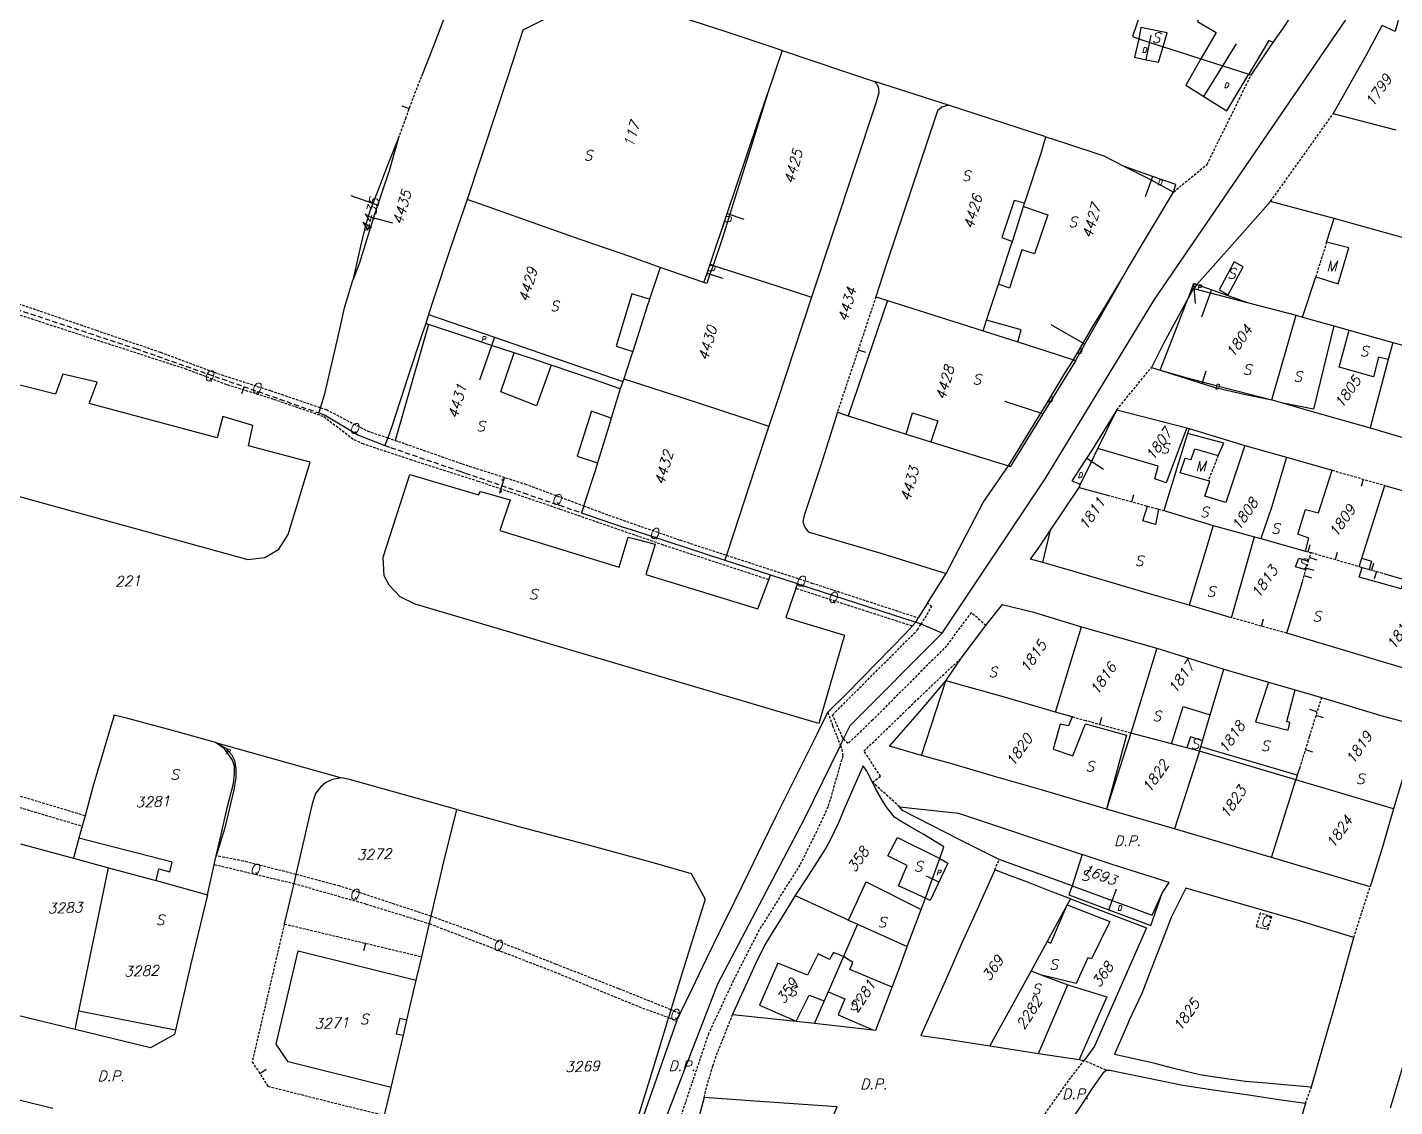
# Model space of a CAD drawing. Extents: x -334462 to -332769, y -29481 to -26664.
# Drawn here: x -333851.5 to -333717.1, y -28616.8 to -28510.7 of the extents above; entities that cross this region are included whole.
import ezdxf
from ezdxf.enums import TextEntityAlignment as Align

# ---------------------------------------------------------------- set-up
doc = ezdxf.new("R2010")
doc.units = 0
doc.header["$MEASUREMENT"] = 0
doc.linetypes.add('DASHED', pattern=[0.75, 0.5, -0.25])
doc.linetypes.add('HIDDEN', pattern=[0.375, 0.25, -0.125])
for name, color, linetype in [('17', 7, 'CONTINUOUS'), ('18', 7, 'CONTINUOUS'), ('19', 7, 'CONTINUOUS'), ('20', 7, 'CONTINUOUS'), ('DP$DIVIDING$LINE', 7, 'CONTINUOUS'), ('EASEMENT$BOUNDA$', 7, 'CONTINUOUS'), ('ENC$$ST$$A$$TEXT', 7, 'CONTINUOUS'), ('ENCRO$$AREA$TEXT', 7, 'CONTINUOUS'), ('ENCROACHED$WALL', 7, 'CONTINUOUS'), ('MAP$SHEET$BOUND$', 7, 'CONTINUOUS'), ('OUTER$FRAME', 7, 'CONTINUOUS'), ('PARCEL$BOUNDARY', 7, 'CONTINUOUS'), ('PARCEL$NUMBER', 7, 'CONTINUOUS'), ('SECTION$$A$', 7, 'CONTINUOUS'), ('STRUC$$FOOTPRINT', 7, 'CONTINUOUS')]:
    doc.layers.add(name, color=color, linetype=linetype)
doc.styles.add('ITALICT', font='ITALICT', dxfattribs={"height": 0.2})

# ---------------------------------------------------------------- blocks, each defined once
blk = doc.blocks.new('HOOK')
at = {"layer": '19', "color": 7, "linetype": 'Continuous'}
for p, q in [((0, 0.75), (-0.17, 0.5)), ((0, 0), (0, 0.75)), ((0, -0.75), (0, 0)), ((0.17, -0.5), (0, -0.75))]:
    blk.add_line(p, q, dxfattribs=at)

msp = doc.modelspace()

# ---------------------------------------------------------------- linework, layer by layer
at = {"layer": '17', "color": 5, "linetype": 'Continuous'}
for p, q in [((-333830.21, -28546.05), (-333830.46, -28546.76)), ((-333719.36, -28564.08), (-333719.15, -28563.36)), ((-333718.9, -28564.21), (-333719.11, -28564.93))]:
    msp.add_line(p, q, dxfattribs=at)
at = {"layer": '17', "color": 1, "linetype": 'Continuous'}
for p, q in [((-333722.92, -28563.05), (-333722.72, -28562.33)), ((-333746.09, -28579.27), (-333745.89, -28578.54))]:
    msp.add_line(p, q, dxfattribs=at)
at = {"layer": '18', "color": 1, "linetype": 'Continuous'}
for p, q in [((-333813.96, -28518.73), (-333814.67, -28518.48)), ((-333769.84, -28542.43), (-333769.13, -28542.67)), ((-333720.2, -28555.15), (-333720.41, -28555.87)), ((-333742.94, -28557.37), (-333742.74, -28556.65)), ((-333725.6, -28562.28), (-333725.4, -28561.56)), ((-333725.46, -28562.85), (-333724.74, -28563.06)), ((-333726, -28564.62), (-333725.28, -28564.84)), ((-333725.77, -28563.88), (-333725.05, -28564.1)), ((-333730.21, -28569.59), (-333730.01, -28568.87)), ((-333724.74, -28578), (-333725.45, -28577.78)), ((-333724.84, -28578.35), (-333724.13, -28578.57)), ((-333725.89, -28581.71), (-333725.17, -28581.93)), ((-333818.28, -28600.76), (-333818.46, -28601.49)), ((-333828.67, -28613.56), (-333828.04, -28613.15))]:
    msp.add_line(p, q, dxfattribs=at)
at = {"layer": 'DP$DIVIDING$LINE', "color": 30, "linetype": 'HIDDEN'}
for p, q in [((-333729.3, -28527.84), (-333723.14, -28519.22)), ((-333744.41, -28548.32), (-333741.02, -28544.17)), ((-333765.78, -28587.34), (-333768.43, -28584.94)), ((-333756.41, -28593.53), (-333755.98, -28592.52)), ((-333721.13, -28600.19), (-333719.51, -28595.2)), ((-333725.88, -28616.49), (-333725.27, -28614.87))]:
    msp.add_line(p, q, dxfattribs=at)
at = {"layer": 'DP$DIVIDING$LINE', "color": 2, "linetype": 'HIDDEN'}
msp.add_line((-333745.48, -28613.24), (-333747.62, -28612.28), dxfattribs=at)
at = {"layer": 'DP$DIVIDING$LINE', "color": 30, "linetype": 'HIDDEN'}
msp.add_lwpolyline([(-333738.85, -28526.92), (-333735.55, -28524.21), (-333731.21, -28515.42)], dxfattribs=at)
at = {"layer": 'DP$DIVIDING$LINE', "color": 2, "linetype": 'HIDDEN'}
for points in [[(-333763.66, -28569.4), (-333762.61, -28567.67), (-333763.03, -28567.33)], [(-333757.28, -28569.53), (-333758.73, -28568.26), (-333760.08, -28570.05), (-333761.15, -28571.53), (-333768.41, -28578.8), (-333769.51, -28579.86), (-333770.84, -28581.14), (-333771.27, -28580.66)], [(-333771.27, -28580.66), (-333771.37, -28580.55), (-333772.36, -28578.35), (-333772.09, -28578.04), (-333764, -28569.96), (-333763.66, -28569.4)], [(-333768.43, -28584.94), (-333767.64, -28584.35), (-333769.27, -28581.87), (-333764.89, -28577.62), (-333764.31, -28577.05), (-333759.72, -28572.73)], [(-333772.83, -28578.05), (-333772.35, -28579.37), (-333771.59, -28581.31)], [(-333771.59, -28581.31), (-333771.44, -28581.69), (-333771.37, -28582.24), (-333771.36, -28582.35), (-333772.81, -28587.36), (-333774.09, -28590.1), (-333775.58, -28593.08), (-333779.57, -28599.45), (-333782.11, -28604.42), (-333784.55, -28609.64), (-333786.71, -28616.06), (-333790.51, -28627.33), (-333791.71, -28630.93), (-333794.53, -28638.26), (-333795.93, -28640.87), (-333798.15, -28643.6), (-333801.29, -28647.24), (-333802.51, -28648.81), (-333803.94, -28651.26), (-333806.38, -28657.39), (-333808.88, -28662.52), (-333812.71, -28669.02), (-333815.41, -28673.7)], [(-333784.98, -28615.91), (-333784.72, -28614.82), (-333784.12, -28612.8), (-333783.76, -28611.73), (-333783.08, -28610.05), (-333782.19, -28607.77)], [(-333752.84, -28619.34), (-333751.47, -28617.51), (-333750.18, -28615.7), (-333748.91, -28613.92), (-333747.62, -28612.28)]]:
    msp.add_lwpolyline(points, dxfattribs=at)
at = {"layer": 'EASEMENT$BOUNDA$', "color": 3, "linetype": 'HIDDEN'}
for p, q in [((-333723.79, -28531.84), (-333724.87, -28535.25)), ((-333816.09, -28551.08), (-333815.34, -28551.34)), ((-333734.45, -28552.81), (-333735.43, -28555.3)), ((-333833.14, -28593.01), (-333825.33, -28594.88)), ((-333729.19, -28598.17), (-333730.33, -28597.79)), ((-333788.48, -28608.04), (-333787.71, -28608.44)), ((-333787.37, -28607.7), (-333788.25, -28607.29))]:
    msp.add_line(p, q, dxfattribs=at)
for points in [[(-333778.63, -28565.03), (-333788.97, -28561.63), (-333799.16, -28558.1), (-333807.17, -28555.37), (-333813.71, -28553.28), (-333818.47, -28551.7), (-333819.48, -28551.23), (-333822.42, -28548.99), (-333827.31, -28547.3), (-333831.91, -28545.86), (-333835.83, -28544.36), (-333849.46, -28539.94), (-333868.77, -28533.63), (-333875.18, -28531.55), (-333881.42, -28529.03), (-333884.04, -28527.84), (-333889, -28525.28), (-333896.42, -28521.33)], [(-333896.07, -28520.84), (-333885.36, -28526.38), (-333881.68, -28528.18), (-333874.84, -28530.97), (-333868.01, -28532.98), (-333856.28, -28536.57), (-333844.72, -28540.51), (-333838.43, -28542.67), (-333832.83, -28544.75), (-333827.61, -28546.44), (-333822.7, -28548.12)], [(-333822.7, -28548.12), (-333822.12, -28548.31), (-333818.09, -28550.4), (-333816.09, -28551.08)], [(-333815.34, -28551.34), (-333815.07, -28551.43), (-333808.78, -28553.63), (-333802.61, -28555.61), (-333796.82, -28557.77)], [(-333796.82, -28557.77), (-333794.38, -28558.68), (-333787.38, -28561.12), (-333782.78, -28562.62)], [(-333845.84, -28588.23), (-333858.29, -28584.48), (-333865.05, -28582.46), (-333877.63, -28578.47), (-333891.87, -28574.09), (-333900.12, -28571.53), (-333905.3, -28569.51), (-333916.71, -28565.1), (-333921.74, -28563.27), (-333921.89, -28562.88)], [(-333782.78, -28562.62), (-333774.39, -28565.35), (-333763.94, -28568.77)], [(-333922.86, -28564.4), (-333916.33, -28567.02), (-333899.61, -28573.24), (-333889.98, -28576.28), (-333872.02, -28581.52), (-333855.86, -28586.34), (-333846.12, -28589.24)], [(-333764.53, -28569.58), (-333768.86, -28568.19), (-333775.96, -28565.89)], [(-333825.12, -28593.99), (-333830.27, -28592.69), (-333832.94, -28592.17)], [(-333811.81, -28598.11), (-333820.83, -28595.13), (-333825.12, -28593.99)], [(-333825.33, -28594.88), (-333818.23, -28596.9), (-333811.98, -28598.83)], [(-333788.25, -28607.29), (-333793.37, -28605.23), (-333799.54, -28602.83), (-333807.35, -28599.73), (-333811.81, -28598.11)], [(-333730.33, -28597.79), (-333730.71, -28599.1), (-333729.57, -28599.4), (-333729.19, -28598.17)], [(-333811.98, -28598.83), (-333799.72, -28603.57), (-333791.05, -28607.13), (-333788.48, -28608.04)]]:
    msp.add_lwpolyline(points, dxfattribs=at)
at = {"layer": 'ENC$$ST$$A$$TEXT', "color": 1, "linetype": 'Continuous'}
for p, q in [((-333741.54, -28513.92), (-333741.03, -28511.51)), ((-333735.88, -28517.52), (-333732.66, -28512.37)), ((-333740.91, -28525.38), (-333741.63, -28527.4)), ((-333736.87, -28535.9), (-333736.73, -28537.89)), ((-333735.1, -28536.51), (-333736.08, -28539.23)), ((-333747.57, -28541.87), (-333750.86, -28539.99)), ((-333805.6, -28541.2), (-333807.05, -28545.42)), ((-333736.03, -28545.73), (-333735.63, -28544.48)), ((-333751.7, -28548.72), (-333755.43, -28547.51)), ((-333761.91, -28594.74), (-333763.13, -28594.16)), ((-333745.21, -28597.47), (-333744.45, -28595.4))]:
    msp.add_line(p, q, dxfattribs=at)
at = {"layer": 'ENCRO$$AREA$TEXT', "color": 5, "linetype": 'Continuous'}
for p, q in [((-333817.08, -28528.21), (-333819.68, -28527.28)), ((-333782.71, -28529.03), (-333781.07, -28529.58)), ((-333784.7, -28534.91), (-333783.17, -28535.4)), ((-333747.38, -28553.07), (-333745.74, -28554.15))]:
    msp.add_line(p, q, dxfattribs=at)
at = {"layer": 'ENCROACHED$WALL', "color": 5, "linetype": 'Continuous'}
msp.add_line((-333784.1, -28534.13), (-333784.4, -28534.02), dxfattribs=at)
for points in [[(-333744.41, -28548.32), (-333746.97, -28552.45), (-333747.5, -28553.26), (-333748.85, -28555.32), (-333747.98, -28555.64)], [(-333833, -28581.04), (-333832, -28581.58), (-333831.44, -28582.22), (-333831.15, -28582.81), (-333831.01, -28583.6), (-333831.01, -28584.5), (-333831.21, -28585.67), (-333832.11, -28589.4), (-333832.94, -28592.17)]]:
    msp.add_lwpolyline(points, dxfattribs=at)
at = {"layer": 'MAP$SHEET$BOUND$', "color": 6, "linetype": 'Continuous'}
for p, q in [((-333763.66, -28569.4), (-333764.17, -28569.19)), ((-333761.59, -28570.27), (-333763.66, -28569.4)), ((-333771.59, -28581.31), (-333771.27, -28580.66))]:
    msp.add_line(p, q, dxfattribs=at)
for points in [[(-333761.59, -28570.27), (-333751.45, -28555.11), (-333740.7, -28537.48), (-333715.03, -28499.92), (-333686.12, -28461.22), (-333669.68, -28442.41)], [(-333771.27, -28580.66), (-333770.64, -28579.37), (-333761.59, -28570.27)], [(-333816.68, -28673.22), (-333808.62, -28659.32), (-333804.4, -28650.04), (-333796.25, -28638.06), (-333788.93, -28618.49), (-333783.63, -28604.76), (-333775.12, -28588.54), (-333771.59, -28581.31)]]:
    msp.add_lwpolyline(points, dxfattribs=at)
at = {"layer": 'OUTER$FRAME', "color": 2, "linetype": 'Continuous'}
msp.add_line((-333817.85, -28529.35), (-333815.63, -28529.96), dxfattribs=at)
at = {"layer": 'PARCEL$BOUNDARY', "color": 7, "linetype": 'Continuous'}
for p, q in [((-333777.32, -28513.01), (-333778.74, -28517.27)), ((-333731.44, -28515.34), (-333731.21, -28515.42)), ((-333760.95, -28518.38), (-333768.25, -28516.05)), ((-333751.41, -28521.51), (-333760.95, -28518.38)), ((-333716.97, -28520.85), (-333723.14, -28519.22)), ((-333754.68, -28531.77), (-333753.59, -28528.36)), ((-333753.59, -28528.36), (-333753.48, -28528.03)), ((-333723.05, -28529.54), (-333729.3, -28527.84)), ((-333789.31, -28534.34), (-333790.34, -28537.46)), ((-333785, -28535.81), (-333789.31, -28534.34)), ((-333736.89, -28536.39), (-333737.41, -28537.35)), ((-333736.55, -28536), (-333736.89, -28536.39)), ((-333736.89, -28536.39), (-333731.47, -28537.81)), ((-333768.1, -28537.22), (-333766.95, -28537.59)), ((-333731.47, -28537.81), (-333726.8, -28539.03)), ((-333812.07, -28538.97), (-333812.35, -28539.86)), ((-333757.57, -28540.56), (-333757.22, -28539.53)), ((-333729.18, -28547.35), (-333726.8, -28539.03)), ((-333726.8, -28539.03), (-333726.15, -28539.22)), ((-333726.15, -28539.22), (-333723.1, -28540.08)), ((-333812.07, -28539.95), (-333812.35, -28539.86)), ((-333757.57, -28540.56), (-333754.14, -28541.65)), ((-333723.1, -28540.08), (-333721.58, -28540.51)), ((-333721.58, -28540.51), (-333717.3, -28541.72)), ((-333717.3, -28541.72), (-333717.74, -28543.37)), ((-333717.74, -28543.37), (-333719.52, -28550.1)), ((-333741.02, -28544.17), (-333740.16, -28544.42)), ((-333793.24, -28546.28), (-333794.11, -28549.16)), ((-333792.99, -28545.54), (-333793.24, -28546.28)), ((-333792.89, -28545.27), (-333792.99, -28545.54)), ((-333729.18, -28547.35), (-333727.9, -28547.72)), ((-333822.86, -28548.63), (-333822.7, -28548.12)), ((-333771.89, -28548.57), (-333770.84, -28548.91)), ((-333770.84, -28548.91), (-333765.14, -28550.72)), ((-333746.27, -28552.12), (-333744.41, -28548.32)), ((-333744.41, -28548.32), (-333737.55, -28550.11)), ((-333737.55, -28550.11), (-333737.31, -28550.17)), ((-333737.31, -28550.17), (-333737.46, -28550.66)), ((-333737.31, -28550.17), (-333731.83, -28551.82)), ((-333816.09, -28551.08), (-333816.37, -28551.82)), ((-333765.14, -28550.72), (-333762.69, -28551.48)), ((-333762.69, -28551.48), (-333755.07, -28553.84)), ((-333737.46, -28550.66), (-333739.81, -28558.22)), ((-333731.83, -28551.82), (-333727.73, -28552.99)), ((-333727.73, -28552.99), (-333723.26, -28554.27)), ((-333748.13, -28555.95), (-333747.98, -28555.64)), ((-333750.95, -28560.17), (-333748.13, -28555.95)), ((-333748.13, -28555.95), (-333745.34, -28556.71)), ((-333720.32, -28562.9), (-333718.06, -28555.76)), ((-333796.82, -28557.77), (-333797.03, -28558.45)), ((-333739.81, -28558.22), (-333734.96, -28559.69)), ((-333734.96, -28559.69), (-333737.3, -28567.53)), ((-333734.96, -28559.69), (-333730.88, -28560.8)), ((-333730.88, -28560.8), (-333730.26, -28560.97)), ((-333730.26, -28560.97), (-333725.86, -28562.21)), ((-333782.78, -28562.62), (-333782.94, -28563.1)), ((-333720.58, -28563.73), (-333720.32, -28562.9)), ((-333720.58, -28563.73), (-333720.31, -28563.81)), ((-333763.03, -28567.33), (-333761.19, -28564.4)), ((-333720.31, -28563.81), (-333719.6, -28564.01)), ((-333717.97, -28564.48), (-333716.16, -28565)), ((-333727.7, -28570.29), (-333726.18, -28565.22)), ((-333763.03, -28567.33), (-333763.94, -28568.77)), ((-333733.16, -28568.76), (-333737.3, -28567.53)), ((-333764.17, -28569.19), (-333763.94, -28568.77)), ((-333764.17, -28569.19), (-333764.53, -28569.58)), ((-333759.72, -28572.73), (-333757.28, -28569.53)), ((-333750.43, -28578.05), (-333747.88, -28569.67)), ((-333747.88, -28569.67), (-333740.48, -28571.75)), ((-333713.45, -28574.54), (-333727.7, -28570.29)), ((-333740.48, -28571.75), (-333743.04, -28580.11)), ((-333740.48, -28571.75), (-333733.9, -28573.83)), ((-333735.23, -28578.31), (-333733.9, -28573.83)), ((-333733.9, -28573.83), (-333729.5, -28575.1)), ((-333729.5, -28575.1), (-333726.89, -28575.86)), ((-333726.89, -28575.86), (-333724.3, -28576.61)), ((-333748.81, -28578.51), (-333750.43, -28578.05)), ((-333735.98, -28580.86), (-333735.23, -28578.31)), ((-333833, -28581.04), (-333820.63, -28584.5)), ((-333743.04, -28580.11), (-333745.42, -28587.58)), ((-333739.03, -28581.17), (-333743.04, -28580.11)), ((-333737.53, -28581.56), (-333739.03, -28581.17)), ((-333736.15, -28581.44), (-333735.98, -28580.86)), ((-333736.29, -28581.89), (-333738.75, -28589.5)), ((-333736.29, -28581.89), (-333737.53, -28581.56)), ((-333736.29, -28581.89), (-333736.15, -28581.44)), ((-333726.81, -28584.69), (-333736.29, -28581.89)), ((-333726.41, -28583.4), (-333726.68, -28584.25)), ((-333729.2, -28592.34), (-333726.81, -28584.69)), ((-333726.68, -28584.25), (-333726.81, -28584.69)), ((-333717.23, -28587.55), (-333726.81, -28584.69)), ((-333738.75, -28589.5), (-333745.42, -28587.58)), ((-333846.12, -28589.24), (-333846.45, -28590.42)), ((-333845.84, -28588.23), (-333846.12, -28589.24)), ((-333846.45, -28590.42), (-333846.99, -28592.39)), ((-333729.2, -28592.34), (-333738.75, -28589.5)), ((-333852.19, -28590.98), (-333846.99, -28592.39)), ((-333833.14, -28593.01), (-333832.94, -28592.17)), ((-333748.82, -28595.1), (-333755.98, -28592.52)), ((-333719.51, -28595.2), (-333729.2, -28592.34)), ((-333838.85, -28594.59), (-333833.81, -28596)), ((-333825.12, -28593.99), (-333825.33, -28594.88)), ((-333825.33, -28594.88), (-333826.25, -28598.86)), ((-333763.66, -28597.44), (-333763.24, -28596.32)), ((-333749.29, -28596.97), (-333751.26, -28600.57)), ((-333748.97, -28596.39), (-333749.29, -28596.97)), ((-333811.98, -28598.83), (-333811.81, -28598.11)), ((-333770.78, -28598.48), (-333769.91, -28598.89)), ((-333765.03, -28601.08), (-333763.66, -28597.44)), ((-333812.74, -28602.08), (-333811.98, -28598.83)), ((-333769.91, -28598.89), (-333771.29, -28602.07)), ((-333769.91, -28598.89), (-333765.03, -28601.08)), ((-333751.26, -28600.57), (-333752.85, -28603.46)), ((-333813.28, -28604.37), (-333812.74, -28602.08)), ((-333771.29, -28602.07), (-333772.79, -28605.53)), ((-333752.85, -28603.46), (-333756.89, -28610.83)), ((-333752.85, -28603.46), (-333751.78, -28603.89)), ((-333751.78, -28603.89), (-333749.24, -28604.83)), ((-333814.21, -28608.33), (-333813.28, -28604.37)), ((-333773.19, -28606.41), (-333774.13, -28608.62)), ((-333772.79, -28605.53), (-333773.19, -28606.41)), ((-333846.82, -28609.24), (-333846.45, -28607.44)), ((-333782.19, -28607.77), (-333775.93, -28608.43)), ((-333814.55, -28609.79), (-333814.21, -28608.33)), ((-333775.93, -28608.43), (-333774.13, -28608.62)), ((-333774.13, -28608.62), (-333768.4, -28609.28)), ((-333815.75, -28614.92), (-333814.55, -28609.79)), ((-333756.89, -28610.83), (-333752.13, -28611.58)), ((-333752.13, -28611.58), (-333748.11, -28612.2)), ((-333748.11, -28612.2), (-333747.62, -28612.28)), ((-333816.39, -28617.67), (-333815.75, -28614.92))]:
    msp.add_line(p, q, dxfattribs=at)
at = {"layer": 'PARCEL$BOUNDARY', "color": 2, "linetype": 'HIDDEN'}
for p, q in [((-333768.1, -28537.22), (-333771.89, -28548.57)), ((-333723.26, -28554.27), (-333718.06, -28555.76)), ((-333740.32, -28558.08), (-333739.81, -28558.22)), ((-333725.86, -28562.21), (-333725.32, -28562.36)), ((-333725.57, -28563.19), (-333725.32, -28562.36)), ((-333725.32, -28562.36), (-333720.58, -28563.73)), ((-333725.83, -28564.06), (-333725.57, -28563.19)), ((-333726.18, -28565.22), (-333725.83, -28564.06)), ((-333719.6, -28564.01), (-333717.97, -28564.48)), ((-333727.7, -28570.29), (-333733.16, -28568.76)), ((-333724.3, -28576.61), (-333725.48, -28580.39)), ((-333826.25, -28598.86), (-333812.74, -28602.08))]:
    msp.add_line(p, q, dxfattribs=at)
at = {"layer": 'PARCEL$BOUNDARY', "color": 7, "linetype": 'Continuous'}
for points in [[(-333869.3, -28472.66), (-333865.56, -28475.02), (-333858.2, -28479.6), (-333856.41, -28480.6), (-333854.8, -28481.12), (-333848.83, -28483.05), (-333842.46, -28485.07), (-333840.16, -28485.96), (-333837.24, -28487.23), (-333831.52, -28489.74), (-333828.63, -28490.88), (-333824.4, -28492.4), (-333817.17, -28495.01), (-333812.69, -28496.58), (-333806.36, -28498.82), (-333807.36, -28501.48), (-333809.29, -28506.53), (-333811.63, -28512.66), (-333812.77, -28515.58)], [(-333740.89, -28505.77), (-333742.89, -28511.63), (-333742.24, -28511.85)], [(-333777.32, -28513.01), (-333782.81, -28511.17), (-333790.33, -28508.76), (-333795.19, -28507.2), (-333797.47, -28508.31), (-333801.57, -28510.38), (-333802.81, -28511.02), (-333803.75, -28513.95), (-333805.25, -28518.55), (-333806.99, -28523.8), (-333808.27, -28527.65)], [(-333729.05, -28512.23), (-333727.81, -28510.44), (-333727.43, -28509.88), (-333727.24, -28509.44)], [(-333723.14, -28519.22), (-333719.88, -28513.44), (-333718.33, -28510.55)], [(-333742.24, -28511.85), (-333741.18, -28512.21), (-333739.86, -28512.65)], [(-333739.86, -28512.65), (-333739.32, -28512.83), (-333736.17, -28513.83)], [(-333731.21, -28515.42), (-333729.41, -28512.74), (-333729.05, -28512.23)], [(-333777.32, -28513.01), (-333770.99, -28515.15), (-333768.25, -28516.05)], [(-333736.17, -28513.83), (-333734.01, -28514.52), (-333733.28, -28514.75), (-333731.44, -28515.34)], [(-333768.25, -28516.05), (-333767.98, -28516.34), (-333767.83, -28516.72), (-333767.82, -28517.16), (-333768.1, -28518.18), (-333774.42, -28537.27)], [(-333778.74, -28517.27), (-333780.38, -28522.53), (-333781.97, -28527.51), (-333782.47, -28529.11), (-333783.15, -28531.32), (-333784.1, -28534.13)], [(-333760.95, -28518.38), (-333761.62, -28518.58), (-333762.04, -28518.94), (-333767.1, -28534.07), (-333768.1, -28537.22)], [(-333815.02, -28521.61), (-333816.14, -28524.38), (-333816.92, -28526.43), (-333817.12, -28526.97), (-333817.21, -28527.2), (-333817.87, -28528.91), (-333818.28, -28530.2), (-333818.76, -28532.23), (-333818.9, -28532.84), (-333819.53, -28535.58)], [(-333815.02, -28521.61), (-333815.96, -28524.83), (-333816.7, -28527.08), (-333817.45, -28529.33), (-333818.85, -28533.87), (-333819.53, -28535.58)], [(-333753.48, -28528.03), (-333753.33, -28527.56), (-333751.85, -28523.11), (-333751.41, -28521.51)], [(-333751.41, -28521.51), (-333749.55, -28522.1), (-333745.69, -28523.37), (-333743.66, -28524.4)], [(-333743.66, -28524.4), (-333741.11, -28525.7), (-333741.04, -28525.73), (-333738.85, -28526.92)], [(-333743.39, -28534.54), (-333741.4, -28531.21), (-333738.85, -28526.92)], [(-333808.27, -28527.65), (-333809.88, -28532.31), (-333811.59, -28537.46), (-333812.07, -28538.97)], [(-333789.31, -28534.34), (-333792.18, -28533.29), (-333797.16, -28531.6), (-333801.33, -28530.12), (-333805.74, -28528.54), (-333808.27, -28527.65)], [(-333729.3, -28527.84), (-333732.82, -28531.81), (-333736.55, -28536)], [(-333703.72, -28534.92), (-333709.38, -28533.3), (-333714.59, -28531.87), (-333723.05, -28529.54)], [(-333756.04, -28535.97), (-333754.79, -28532.12), (-333754.68, -28531.77)], [(-333784.1, -28534.13), (-333784.41, -28535), (-333784.73, -28535.9), (-333785, -28535.81)], [(-333784.1, -28534.13), (-333777.93, -28536.1), (-333774.42, -28537.27)], [(-333748.69, -28543.41), (-333747.73, -28541.78), (-333746.76, -28540.13), (-333745.51, -28538.07), (-333743.84, -28535.29), (-333743.39, -28534.54)], [(-333822.7, -28548.12), (-333822.28, -28546.76), (-333820.85, -28540.68), (-333820.34, -28538.32), (-333819.53, -28535.58)], [(-333757.22, -28539.53), (-333756.14, -28536.27), (-333756.04, -28535.97)], [(-333790.34, -28537.46), (-333790.38, -28537.57), (-333790.54, -28538.04), (-333792, -28542.59)], [(-333774.42, -28537.27), (-333777.81, -28547.5), (-333778.63, -28549.93)], [(-333766.95, -28537.59), (-333763.22, -28538.76), (-333757.57, -28540.56)], [(-333737.41, -28537.35), (-333739.83, -28541.81), (-333741.02, -28544.17)], [(-333812.35, -28539.86), (-333812.75, -28540.96), (-333814.09, -28545.01), (-333815.68, -28549.97), (-333816.09, -28551.08)], [(-333803.65, -28542.74), (-333805.87, -28542), (-333808.81, -28541.03), (-333812.07, -28539.95)], [(-333754.14, -28541.65), (-333751.41, -28542.52), (-333748.69, -28543.41)], [(-333717.3, -28541.72), (-333713.13, -28542.85), (-333710.34, -28543.61), (-333709.22, -28543.93)], [(-333800.03, -28543.95), (-333801.47, -28543.46), (-333803.65, -28542.74)], [(-333792, -28542.59), (-333792.15, -28543.06), (-333792.89, -28545.27)], [(-333755.07, -28553.84), (-333753.6, -28551.44), (-333751.9, -28548.65), (-333751.41, -28547.86), (-333749.46, -28544.62), (-333748.69, -28543.41)], [(-333793.24, -28546.28), (-333795.76, -28545.38), (-333800.03, -28543.95)], [(-333740.16, -28544.42), (-333737.27, -28545.25), (-333734.92, -28545.86), (-333729.18, -28547.35)], [(-333792.89, -28545.27), (-333787.27, -28547.07), (-333781.18, -28549.07), (-333778.63, -28549.93)], [(-333771.89, -28548.57), (-333773.52, -28553.77), (-333775.16, -28558.73), (-333775.27, -28559.34), (-333775.1, -28559.85), (-333774.75, -28560.31), (-333773.78, -28560.61), (-333767.63, -28562.42), (-333761.19, -28564.4)], [(-333727.9, -28547.72), (-333725.21, -28548.49), (-333719.52, -28550.1)], [(-333794.11, -28549.16), (-333794.31, -28549.85), (-333795.46, -28553.53)], [(-333778.63, -28549.93), (-333780, -28554.08), (-333781.58, -28558.92), (-333782.78, -28562.62)], [(-333719.52, -28550.1), (-333716.31, -28551.04), (-333712.22, -28552.18), (-333707.14, -28553.61), (-333707.07, -28553.38)], [(-333747.98, -28555.64), (-333746.95, -28553.51), (-333746.27, -28552.12)], [(-333727.73, -28552.99), (-333729.19, -28557.83), (-333730.26, -28560.97)], [(-333795.46, -28553.53), (-333795.7, -28554.32), (-333796.77, -28557.61), (-333796.82, -28557.77)], [(-333761.19, -28564.4), (-333757.54, -28557.44), (-333755.07, -28553.84)], [(-333718.06, -28555.76), (-333712.92, -28557.23), (-333708.53, -28558.46), (-333709.78, -28562.57), (-333711, -28566.49)], [(-333751.7, -28563.35), (-333752.91, -28563.01), (-333752.12, -28561.94), (-333750.95, -28560.17)], [(-333737.3, -28567.53), (-333741.22, -28566.41), (-333748.75, -28564.19), (-333751.7, -28563.35)], [(-333757.28, -28569.53), (-333756.92, -28569.07), (-333755.66, -28567.45), (-333752.6, -28568.23), (-333747.88, -28569.67)], [(-333772.83, -28578.05), (-333770.96, -28576.21), (-333768.04, -28573.24), (-333765.12, -28570.25), (-333764.53, -28569.58)], [(-333761.24, -28574.97), (-333759.76, -28572.79), (-333759.72, -28572.73)], [(-333763.62, -28582.31), (-333766.76, -28581.38), (-333763.56, -28577.73), (-333761.24, -28574.97)], [(-333750.43, -28578.05), (-333755.45, -28576.58), (-333761.24, -28574.97)], [(-333724.3, -28576.61), (-333718.46, -28578.37), (-333714.78, -28579.37)], [(-333833, -28581.04), (-333836.87, -28579.94), (-333841.64, -28578.66), (-333842.97, -28578.33), (-333845.06, -28585.38), (-333845.84, -28588.23)], [(-333772.83, -28578.05), (-333773.53, -28579.47), (-333773.92, -28580.25), (-333775.17, -28582.81), (-333776.52, -28585.48), (-333777.89, -28588.24), (-333779.26, -28590.99), (-333780.62, -28593.83), (-333781.99, -28596.66), (-333783.4, -28599.49), (-333784.79, -28602.33), (-333786.17, -28605.2), (-333787.37, -28607.7)], [(-333714.78, -28579.37), (-333716.03, -28583.65), (-333717.23, -28587.55)], [(-333832.94, -28592.17), (-333832.48, -28590.21), (-333831.85, -28587.33), (-333831.25, -28585.06), (-333831.15, -28584.12), (-333831.15, -28583.36), (-333831.33, -28582.77), (-333831.76, -28582.15), (-333832.18, -28581.61), (-333833, -28581.04)], [(-333745.42, -28587.58), (-333751.71, -28585.72), (-333756.54, -28584.35), (-333760.65, -28583.12), (-333763.62, -28582.31)], [(-333768.43, -28584.94), (-333768.99, -28583.83), (-333769.36, -28583.32), (-333770.27, -28585.4), (-333771.26, -28587.66), (-333771.79, -28588.92), (-333772.21, -28589.81), (-333772.52, -28590.51), (-333772.98, -28591.35), (-333773.62, -28592.33), (-333774.95, -28594.43), (-333776.02, -28596.05)], [(-333820.63, -28584.5), (-333821.5, -28584.65), (-333822.16, -28584.96), (-333822.7, -28585.41), (-333823.17, -28586.04), (-333823.5, -28587.06), (-333825.12, -28593.99)], [(-333809.29, -28587.6), (-333819.85, -28584.65), (-333820.63, -28584.5)], [(-333761.83, -28592.44), (-333761.42, -28591.29), (-333763.4, -28590.06), (-333764.84, -28589.26), (-333765.63, -28588.79), (-333766.27, -28588.36), (-333767.01, -28587.41), (-333767.38, -28586.85), (-333768.1, -28585.6), (-333768.43, -28584.94)], [(-333811.81, -28598.11), (-333810.59, -28592.9), (-333809.29, -28587.6)], [(-333809.29, -28587.6), (-333803.19, -28589.29), (-333796.74, -28591), (-333789.91, -28592.87), (-333786.26, -28593.89), (-333784.87, -28596.42), (-333787.14, -28603.67), (-333788.25, -28607.29)], [(-333755.98, -28592.52), (-333759.85, -28590.58), (-333765.48, -28587.71), (-333765.78, -28587.34)], [(-333765.78, -28587.34), (-333759.98, -28587.97), (-333747.84, -28592.02)], [(-333717.23, -28587.55), (-333718.27, -28591.19), (-333719.51, -28595.2)], [(-333846.99, -28592.39), (-333844.34, -28593.11), (-333843.53, -28593.33)], [(-333846.45, -28607.44), (-333845.31, -28601.9), (-333843.53, -28593.33)], [(-333843.53, -28593.33), (-333839.25, -28594.48), (-333838.85, -28594.59)], [(-333833.81, -28596), (-333833.15, -28593.06), (-333833.14, -28593.01)], [(-333763.24, -28596.32), (-333762.97, -28595.58), (-333761.83, -28592.44)], [(-333739.95, -28595.83), (-333739.26, -28594.79), (-333744.86, -28593.01), (-333747.84, -28592.02)], [(-333756.41, -28593.53), (-333758.15, -28597.45), (-333759.71, -28600.89), (-333761.13, -28604.12), (-333763.68, -28609.81), (-333760.9, -28610.23), (-333756.89, -28610.83)], [(-333748.97, -28596.39), (-333750.98, -28595.63), (-333753.11, -28594.78), (-333754.79, -28594.17), (-333756.41, -28593.53)], [(-333833.81, -28596), (-333835.44, -28602.78), (-333836.95, -28609.31)], [(-333748.82, -28595.1), (-333740.93, -28597.99), (-333739.95, -28595.83)], [(-333721.13, -28600.19), (-333726.47, -28598.54), (-333732.03, -28596.95), (-333737.62, -28595.34), (-333739.08, -28598.22), (-333740.07, -28600.79), (-333740.71, -28602.46), (-333741.95, -28605.69), (-333743.19, -28608.32), (-333743.38, -28608.75), (-333744.65, -28611.67), (-333740.64, -28612.56), (-333740.57, -28612.58), (-333738.83, -28613.05), (-333736.26, -28613.65), (-333734.32, -28613.95), (-333731.78, -28614.3), (-333729.75, -28614.48), (-333727.22, -28614.71), (-333725.27, -28614.87)], [(-333776.02, -28596.05), (-333777.42, -28598.31), (-333778.19, -28599.57), (-333779.01, -28600.92), (-333779.94, -28602.77), (-333780.72, -28604.51), (-333781.51, -28606.22), (-333782.19, -28607.77)], [(-333776.02, -28596.05), (-333771.19, -28598.28), (-333770.78, -28598.48)], [(-333748.97, -28596.39), (-333741.5, -28599.23), (-333746.6, -28610.88), (-333747.62, -28612.28)], [(-333766.5, -28605.08), (-333765.72, -28603.02), (-333765.03, -28601.08)], [(-333725.27, -28614.87), (-333723.87, -28609.95), (-333723.11, -28607.38), (-333722.68, -28605.85), (-333721.13, -28600.19)], [(-333768.4, -28609.28), (-333768.1, -28609.31), (-333766.5, -28605.08)], [(-333749.24, -28604.83), (-333745.39, -28606.01), (-333748.11, -28612.2)], [(-333846.82, -28609.24), (-333852.75, -28607.79), (-333855.51, -28607.1)], [(-333788.48, -28608.04), (-333790.33, -28614.09), (-333792.24, -28620.3)], [(-333788.25, -28607.29), (-333788.39, -28607.76), (-333788.48, -28608.04)], [(-333787.37, -28607.7), (-333787.67, -28608.32), (-333787.71, -28608.44)], [(-333836.95, -28609.31), (-333837.05, -28609.72), (-333839.41, -28611.05), (-333846.82, -28609.24)], [(-333787.71, -28608.44), (-333788.92, -28611.89), (-333789.93, -28614.8), (-333790.93, -28617.69), (-333791.93, -28620.58), (-333793.41, -28624.61), (-333794.7, -28628.31)], [(-333717.51, -28616.95), (-333715.73, -28611.03), (-333715.04, -28608.69)], [(-333750.06, -28619.87), (-333748.99, -28618.32), (-333748.2, -28617.12), (-333746.83, -28615.06), (-333745.68, -28613.44), (-333745.48, -28613.24)], [(-333745.48, -28613.24), (-333745.09, -28613.22), (-333737.93, -28614.71), (-333734.94, -28615.16), (-333731.47, -28615.67), (-333728.26, -28616.14), (-333725.88, -28616.49)], [(-333849.02, -28616.99), (-333854.86, -28615.56), (-333858.29, -28614.67)], [(-333784.98, -28615.91), (-333785.35, -28617.26), (-333785.79, -28618.93), (-333786.02, -28619.91), (-333786.13, -28620.55), (-333786.45, -28621.54), (-333786.89, -28622.7), (-333787.62, -28624.45), (-333788.19, -28625.81)], [(-333775.12, -28624.27), (-333774.75, -28623.43), (-333771.91, -28616.84), (-333780.01, -28616.29), (-333784.98, -28615.91)], [(-333725.88, -28616.49), (-333726.78, -28619.63), (-333727.77, -28622.95)]]:
    msp.add_lwpolyline(points, dxfattribs=at)
at = {"layer": 'PARCEL$BOUNDARY', "color": 2, "linetype": 'HIDDEN'}
for points in [[(-333815.02, -28521.61), (-333814.32, -28519.7), (-333813.41, -28517.22), (-333812.77, -28515.58)], [(-333745.34, -28556.71), (-333741.55, -28557.76), (-333741.4, -28557.79)], [(-333741.4, -28557.79), (-333740.53, -28558.03), (-333740.32, -28558.08)], [(-333743.04, -28580.11), (-333747.45, -28578.89), (-333748.81, -28578.51)], [(-333725.48, -28580.39), (-333725.5, -28580.46), (-333726.41, -28583.4)], [(-333826.25, -28598.86), (-333829.41, -28612.4), (-333827.86, -28614.81), (-333820.61, -28616.64), (-333816.39, -28617.67)]]:
    msp.add_lwpolyline(points, dxfattribs=at)
at = {"layer": 'SECTION$$A$', "color": 7, "linetype": 'Continuous'}
for p, q in [((-333782.94, -28563.1), (-333778.45, -28564.56)), ((-333775.8, -28565.42), (-333764.17, -28569.19))]:
    msp.add_line(p, q, dxfattribs=at)
at = {"layer": 'SECTION$$A$', "color": 2, "linetype": 'DASHED'}
for points in [[(-333896.28, -28521.14), (-333883.22, -28527.98), (-333875.16, -28531.29), (-333862.59, -28535.14), (-333840.87, -28542.31), (-333822.86, -28548.63)], [(-333816.37, -28551.82), (-333815.81, -28552.03), (-333809.01, -28554.36), (-333808.49, -28554.54), (-333808.47, -28554.54), (-333802.75, -28556.5), (-333797.03, -28558.45)]]:
    msp.add_lwpolyline(points, dxfattribs=at)
at = {"layer": 'SECTION$$A$', "color": 7, "linetype": 'Continuous'}
for points in [[(-333822.86, -28548.63), (-333822.3, -28548.83), (-333818.96, -28550.81), (-333816.37, -28551.82)], [(-333797.03, -28558.45), (-333792.95, -28559.85), (-333792.81, -28559.89), (-333792.17, -28560.1), (-333782.94, -28563.1)], [(-333778.45, -28564.56), (-333777.15, -28564.98), (-333775.94, -28565.37), (-333775.8, -28565.42)]]:
    msp.add_lwpolyline(points, dxfattribs=at)
at = {"layer": 'STRUC$$FOOTPRINT', "color": 1, "linetype": 'Continuous'}
for p, q in [((-333723.79, -28531.84), (-333723.05, -28529.54)), ((-333733.47, -28537.03), (-333731.99, -28534.28)), ((-333726.15, -28539.22), (-333724.87, -28535.25)), ((-333736.55, -28536), (-333731.47, -28537.81)), ((-333766.95, -28537.59), (-333770.84, -28548.91)), ((-333740.16, -28544.42), (-333737.41, -28537.35)), ((-333812.07, -28539.95), (-333815.34, -28551.34)), ((-333748.69, -28543.41), (-333748.49, -28543.5)), ((-333751.7, -28563.35), (-333750.95, -28560.17)), ((-333733.16, -28568.76), (-333730.88, -28560.8)), ((-333778.63, -28565.03), (-333778.45, -28564.56)), ((-333775.96, -28565.89), (-333775.8, -28565.42)), ((-333763.62, -28582.31), (-333761.24, -28574.97)), ((-333726.68, -28584.25), (-333736.15, -28581.44)), ((-333747.84, -28592.02), (-333748.82, -28595.1)), ((-333752.13, -28611.58), (-333749.24, -28604.83)), ((-333836.95, -28609.31), (-333846.45, -28607.44))]:
    msp.add_line(p, q, dxfattribs=at)
for points in [[(-333737.71, -28496.49), (-333731.33, -28499.79), (-333736.49, -28510.15), (-333734.66, -28511.24), (-333736.17, -28513.83)], [(-333739.86, -28512.65), (-333739.48, -28511.27), (-333742.05, -28510.74), (-333742.24, -28511.85)], [(-333716.77, -28510.05), (-333717.07, -28511.13), (-333718.33, -28510.55)], [(-333742.24, -28511.85), (-333742.67, -28513.68), (-333741.54, -28513.92), (-333740.33, -28514.17), (-333739.86, -28512.65)], [(-333729.05, -28512.23), (-333729.47, -28512.02), (-333731.44, -28515.34)], [(-333736.17, -28513.83), (-333737.64, -28516.43), (-333735.88, -28517.52), (-333733.61, -28518.94), (-333731.44, -28515.34)], [(-333784.4, -28534.02), (-333782.71, -28529.03), (-333778.74, -28517.27)], [(-333738.85, -28526.92), (-333738.63, -28526.19), (-333740.91, -28525.38), (-333743.66, -28524.4)], [(-333753.59, -28528.36), (-333751.21, -28529.16), (-333752.5, -28533.01), (-333753.74, -28532.61), (-333754.97, -28536.36), (-333756.04, -28535.97)], [(-333753.48, -28528.03), (-333754.51, -28527.76), (-333755.71, -28531.4), (-333754.68, -28531.77)], [(-333724.87, -28535.25), (-333722.67, -28535.94), (-333721.61, -28532.42), (-333723.79, -28531.84)], [(-333785, -28535.81), (-333784.7, -28534.91), (-333784.4, -28534.02)], [(-333731.99, -28534.28), (-333732.88, -28533.79), (-333734.37, -28536.55), (-333733.47, -28537.03)], [(-333748.49, -28543.5), (-333747.57, -28541.87), (-333743.39, -28534.54)], [(-333736.55, -28536), (-333736.87, -28535.9), (-333737.41, -28537.35)], [(-333790.34, -28537.46), (-333792.09, -28536.94), (-333793.62, -28542.06), (-333792, -28542.59)], [(-333812.07, -28538.97), (-333805.6, -28541.2), (-333792.99, -28545.54)], [(-333754.14, -28541.65), (-333753.83, -28540.46), (-333757.22, -28539.53)], [(-333723.1, -28540.08), (-333725.09, -28548.25), (-333727.9, -28547.72)], [(-333717.74, -28543.37), (-333718.68, -28543.15), (-333719.2, -28545.07), (-333722.55, -28544.12), (-333721.58, -28540.51)], [(-333905.81, -28542.1), (-333829.83, -28563.05), (-333828.18, -28562.85), (-333826.8, -28562.01), (-333825.87, -28560.58), (-333823.72, -28553.48), (-333829.78, -28551.86), (-333829.34, -28549.88), (-333832.29, -28549), (-333832.84, -28551.07), (-333845.45, -28547.72), (-333844.66, -28545.6), (-333848.01, -28544.81), (-333848.75, -28546.78), (-333861.46, -28543.57)], [(-333800.03, -28543.95), (-333801.47, -28547.92), (-333804.98, -28546.57), (-333803.65, -28542.74)], [(-333748.49, -28543.5), (-333751.7, -28548.72), (-333754.91, -28553.94), (-333755.07, -28553.84)], [(-333740.16, -28544.42), (-333734.98, -28546.06), (-333734.89, -28546.1), (-333731.76, -28546.83), (-333729.18, -28547.35)], [(-333794.11, -28549.16), (-333796.04, -28548.45), (-333797.48, -28552.87), (-333795.46, -28553.53)], [(-333765.14, -28550.72), (-333764.5, -28548.61), (-333762.01, -28549.42), (-333762.69, -28551.48)], [(-333737.55, -28550.11), (-333739.57, -28555.49), (-333740.67, -28555.1), (-333740.34, -28553.86), (-333746.27, -28552.12)], [(-333734.45, -28552.81), (-333733.9, -28551.6), (-333737.46, -28550.66)], [(-333735.43, -28555.3), (-333738.18, -28554.52), (-333737.7, -28553.09), (-333737.1, -28553.21), (-333736.74, -28552.15), (-333734.45, -28552.81)], [(-333731.83, -28551.82), (-333733.69, -28557.44), (-333735.75, -28556.83), (-333735.28, -28555.35), (-333735.43, -28555.3)], [(-333725.86, -28562.21), (-333725.54, -28560.94), (-333726.64, -28560.55), (-333725.87, -28558.13), (-333724.58, -28558.46), (-333723.26, -28554.27)], [(-333775.96, -28565.89), (-333776.94, -28568.74), (-333771.19, -28570.49), (-333773.7, -28579.15), (-333813.38, -28567.44), (-333814.86, -28566.7), (-333815.94, -28565.56), (-333816.43, -28564.63), (-333816.53, -28562.8), (-333813.92, -28554.67), (-333807.15, -28556.69), (-333806.96, -28556.34), (-333804.05, -28557.18), (-333805.08, -28560.19), (-333793.34, -28563.79), (-333792.45, -28560.83), (-333789.81, -28561.52), (-333790.7, -28564.53), (-333779.72, -28567.89), (-333778.63, -28565.03)], [(-333740.32, -28558.08), (-333740.62, -28559.6), (-333741.86, -28559.23), (-333741.4, -28557.79)], [(-333725.83, -28564.06), (-333726.86, -28563.75), (-333726.54, -28562.91), (-333725.57, -28563.19)], [(-333720.32, -28562.9), (-333719.37, -28563.19), (-333719.6, -28564.01)], [(-333716.16, -28565), (-333716.45, -28565.93), (-333720.59, -28564.77), (-333720.31, -28563.81)], [(-333729.5, -28575.1), (-333730.77, -28578.99), (-333727.59, -28579.83), (-333727.4, -28579.06), (-333727.72, -28578.96), (-333726.89, -28575.86)], [(-333748.81, -28578.51), (-333749.16, -28579.39), (-333749.99, -28579.22), (-333750.66, -28581.68), (-333748.74, -28582.33), (-333747.51, -28579.2), (-333743.48, -28580.31), (-333745.42, -28587.58)], [(-333739.03, -28581.17), (-333737.9, -28577.48), (-333735.23, -28578.31)], [(-333735.98, -28580.86), (-333737.16, -28580.47), (-333737.53, -28581.56)], [(-333838.85, -28594.59), (-333838.6, -28593.44), (-333837.49, -28593.73), (-333837.26, -28592.79), (-333846.45, -28590.42)], [(-333763.24, -28596.32), (-333765.88, -28595.1), (-333765.03, -28593.11), (-333766.93, -28592.15), (-333765.97, -28590.38), (-333761.83, -28592.44)], [(-333761.83, -28592.44), (-333761.02, -28592.88), (-333762.78, -28596.55), (-333763.24, -28596.32)], [(-333770.78, -28598.48), (-333769.07, -28594.72), (-333763.66, -28597.44)], [(-333748.82, -28595.1), (-333749.14, -28596.01), (-333741.08, -28599), (-333739.95, -28595.83)], [(-333749.29, -28596.97), (-333745.11, -28598.61), (-333746.92, -28602.28), (-333747.27, -28602.2), (-333748.4, -28604.71), (-333751.78, -28603.89)], [(-333751.26, -28600.57), (-333750.9, -28600.75), (-333749.29, -28596.97)], [(-333815.75, -28614.92), (-333825.87, -28612.41), (-333827.05, -28610.69), (-333824.89, -28601.49), (-333813.28, -28604.37)], [(-333771.29, -28602.07), (-333772.27, -28601.68), (-333772.67, -28602.36), (-333773.77, -28601.8), (-333774.83, -28603.91), (-333777.74, -28602.71), (-333779.54, -28606.85), (-333775.93, -28608.43)], [(-333766.5, -28605.08), (-333770.67, -28603.34), (-333770.38, -28602.64), (-333771.29, -28602.07)], [(-333775.93, -28608.43), (-333774.65, -28605.86), (-333773.19, -28606.41)], [(-333772.79, -28605.53), (-333771.15, -28606.23), (-333771.82, -28607.78), (-333768.4, -28609.28)], [(-333814.21, -28608.33), (-333814.9, -28608.17), (-333815.25, -28609.67), (-333814.55, -28609.79)]]:
    msp.add_lwpolyline(points, dxfattribs=at)

# ---------------------------------------------------------------- block references
at = {"layer": '19', "color": 7, "linetype": 'Continuous', "xscale": 0.9999995474306891, "yscale": 0.9999995474306891, "rotation": 161.1421793947129}
msp.add_blockref('HOOK', (-333804.87, -28555.77), dxfattribs=at)

# ---------------------------------------------------------------- texts
at = {"layer": '20', "color": 2, "linetype": 'Continuous', "style": 'ITALICT'}
msp.add_text('4435', height=1, rotation=74.1686, dxfattribs=at).set_placement((-333815.63, -28529.96), align=Align.TOP_LEFT)
at = {"layer": 'DP$DIVIDING$LINE', "color": 2, "linetype": 'Continuous', "style": 'ITALICT'}
for p in [(-333743.36, -28590.69), (-333843.28, -28613.8), (-333787.15, -28612.8), (-333768.31, -28614.6)]:
    msp.add_text('D.P.', height=1, dxfattribs=at).set_placement(p, align=Align.MIDDLE)
at = {"layer": 'DP$DIVIDING$LINE', "color": 4, "linetype": 'Continuous', "style": 'ITALICT'}
msp.add_text('D.P.', height=1, dxfattribs=at).set_placement((-333748.46, -28615.58), align=Align.MIDDLE)
at = {"layer": 'EASEMENT$BOUNDA$', "color": 3, "linetype": 'Continuous', "style": 'ITALICT'}
for s, p in [('M', (-333723.3, -28534.19)), ('Q', (-333833.68, -28545.03)), ('Q', (-333829.03, -28546.25)), ('Q', (-333819.41, -28550.21)), ('M', (-333736.19, -28553.86)), ('Q', (-333799.51, -28557.19)), ('Q', (-333789.93, -28560.52)), ('Q', (-333775.52, -28565.21)), ('Q', (-333772.38, -28566.8)), ('Q', (-333829.16, -28593.52)), ('Q', (-333819.39, -28595.98)), ('C', (-333729.85, -28598.6)), ('Q', (-333805.3, -28601.01)), ('Q', (-333787.93, -28607.8))]:
    msp.add_text(s, height=1, dxfattribs=at).set_placement(p, align=Align.MIDDLE)
at = {"layer": 'ENC$$ST$$A$$TEXT', "color": 1, "linetype": 'Continuous', "style": 'ITALICT'}
for s, p in [('D', (-333741.71, -28512.97)), ('D', (-333733.66, -28516.43)), ('D', (-333740.2, -28525.98)), ('D', (-333736.89, -28536.22)), ('P', (-333736.32, -28536.3)), ('P', (-333806.69, -28541.38)), ('D', (-333748.07, -28542.57)), ('D', (-333734.56, -28546.05)), ('D', (-333750.96, -28547.32)), ('P', (-333761.94, -28593.81)), ('D', (-333744.16, -28597.3))]:
    msp.add_text(s, height=0.5, dxfattribs=at).set_placement(p, align=Align.MIDDLE)
at = {"layer": 'ENCRO$$AREA$TEXT', "color": 5, "linetype": 'Continuous', "style": 'ITALICT'}
for s, height, p in [('P', 1, (-333782.82, -28529.83)), ('P', 0.5, (-333818.11, -28530.47)), ('P', 1, (-333784.44, -28534.65)), ('D', 0.5, (-333748.03, -28554.75)), ('P', 0.5, (-333831.82, -28581.93))]:
    msp.add_text(s, height=height, dxfattribs=at).set_placement(p, align=Align.MIDDLE)
at = {"layer": 'PARCEL$NUMBER', "color": 7, "linetype": 'Continuous', "style": 'ITALICT'}
for s, rotation, p in [('1799', 55.2388, (-333718.7, -28516.95)), ('117', 74.1686, (-333792.1, -28521.26)), ('4425', 74.1686, (-333776.22, -28524.42)), ('4426', 74.1686, (-333758.56, -28528.87)), ('4427', 74.1686, (-333746.91, -28529.78)), ('4429', 74.1686, (-333802.31, -28536.03)), ('4434', 74.1686, (-333770.93, -28537.98)), ('4430', 74.1686, (-333784.64, -28541.79)), ('1804', 55.2388, (-333732.41, -28541.58)), ('4428', 74.1686, (-333761.32, -28545.67)), ('1805', 55.2388, (-333721.73, -28546.58)), ('4431', 74.1686, (-333809.25, -28547.49)), ('1807', 55.2388, (-333740.3, -28551.72)), ('4432', 74.1686, (-333788.94, -28554.03)), ('4433', 74.1686, (-333764.78, -28555.62)), ('1811', 55.2388, (-333746.87, -28558.54)), ('1808', 55.2388, (-333731.84, -28558.59)), ('1809', 55.2388, (-333722.27, -28559.25)), ('1813', 55.2388, (-333729.91, -28565.24)), ('221', 2.1037, (-333841.62, -28565.15)), ('1814', 55.2388, (-333716.61, -28570.28)), ('1815', 55.2388, (-333752.64, -28572.58)), ('1816', 55.2388, (-333745.77, -28574.76)), ('1817', 55.2388, (-333738.08, -28574.61)), ('1818', 55.2388, (-333733.13, -28580.52)), ('1820', 55.2388, (-333754.02, -28581.78)), ('1819', 55.2388, (-333720.62, -28581.55)), ('1822', 55.2388, (-333740.62, -28584.36)), ('3281', 2.1037, (-333839.17, -28586.84)), ('1823', 55.2388, (-333733, -28586.89)), ('1824', 55.2388, (-333722.55, -28589.8)), ('3272', 2.1037, (-333817.42, -28592)), ('358', 55.2388, (-333769.85, -28592.53)), ('3283', 2.1037, (-333847.81, -28597.27)), ('369', 55.2388, (-333756.61, -28603.21)), ('368', 55.2388, (-333745.82, -28603.85)), ('3282', 2.1037, (-333840.3, -28603.47)), ('359', 55.2388, (-333776.82, -28605.45)), ('1825', 55.2388, (-333737.59, -28607.81)), ('3271', 2.1037, (-333821.59, -28608.6)), ('3269', 2.1037, (-333796.95, -28612.86))]:
    msp.add_text(s, height=1, rotation=rotation, dxfattribs=at).set_placement(p, align=Align.MIDDLE)
at = {"layer": 'PARCEL$NUMBER', "color": 2, "linetype": 'Continuous', "style": 'ITALICT'}
msp.add_text('4435', height=1, rotation=74.1686, dxfattribs=at).set_placement((-333817.8, -28529.17), align=Align.MIDDLE)
at = {"layer": 'PARCEL$NUMBER', "color": 1, "linetype": 'Continuous', "style": 'ITALICT'}
for s, rotation, p in [('1693', 339.2346, (-333746.1, -28594.02)), ('2281', 56.7453, (-333769.41, -28605.97)), ('2282', 57.3229, (-333753.04, -28607.62))]:
    msp.add_text(s, height=1, rotation=rotation, dxfattribs=at).set_placement(p, align=Align.MIDDLE)
at = {"layer": 'STRUC$$FOOTPRINT', "color": 1, "linetype": 'Continuous', "style": 'ITALICT'}
for p in [(-333740.55, -28511.75), (-333796.39, -28523.31), (-333759.24, -28525.32), (-333748.75, -28529.86), (-333733.14, -28534.92), (-333799.7, -28538.13), (-333720.1, -28542.56), (-333758.17, -28545.33), (-333731.61, -28544.37), (-333726.62, -28545.06), (-333806.95, -28549.94), (-333739.71, -28552.1), (-333735.81, -28558.37), (-333728.82, -28559.99), (-333742.23, -28563.17), (-333726.16, -28563.46), (-333801.78, -28566.45), (-333735.16, -28566.18), (-333724.75, -28568.62), (-333756.6, -28574.1), (-333740.48, -28578.42), (-333736.73, -28581.16), (-333729.84, -28581.36), (-333837.04, -28584.17), (-333747.06, -28583.37), (-333720.49, -28584.59), (-333763.93, -28593.2), (-333747.52, -28594.1), (-333838.46, -28598.46), (-333767.5, -28598.68), (-333750.64, -28602.84), (-333776.29, -28605.45), (-333752.35, -28605.26), (-333770.27, -28606.81), (-333818.41, -28608.21)]:
    msp.add_text('S', height=1, dxfattribs=at).set_placement(p, align=Align.MIDDLE)

doc.saveas('drawing.dxf')
